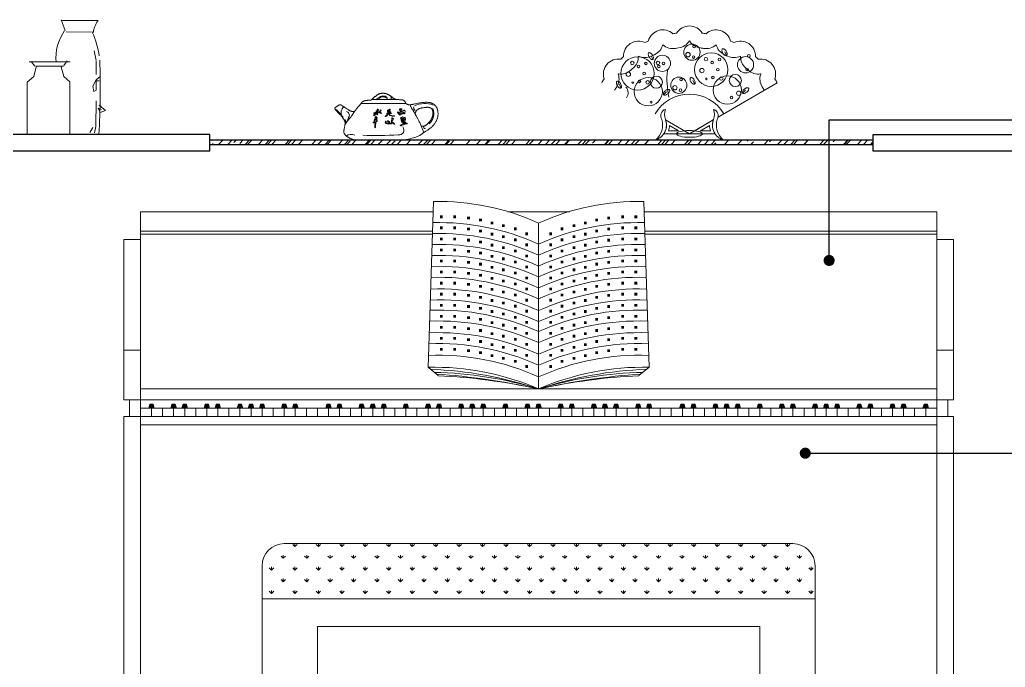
# Model space of a CAD drawing. Header units: millimetres. Extents: x 71641 to 191108, y -23091 to 29972.
# Drawn here: x 156857 to 158639, y -14565 to -13393 of the extents above; entities that cross this region are included whole.
import ezdxf

# ---------------------------------------------------------------- set-up
doc = ezdxf.new("R2010")
doc.units = ezdxf.units.MM
doc.layers.add('8', color=8, linetype='Continuous', lineweight=0)
doc.styles.add('30', font='SimSun.ttf', dxfattribs={"height": 75})
doc.dimstyles.new('30', dxfattribs={"dimscale": 0, "dimtxt": 90, "dimasz": 20, "dimexe": 20, "dimexo": 20, "dimgap": 10, "dimtad": 1, "dimdec": 0, "dimzin": 0, "dimdsep": 46, "dimtxsty": '30', "dimblk": 'ARCHTICK', "dimcen": 20, "dimdle": 10, "dimclrd": 8, "dimclre": 8, "dimclrt": 2, "dimadec": 0, "dimazin": 0, "dimtfac": 1, "dimtdec": 0, "dimtmove": 2, "dimatfit": 3, "dimldrblk": 'DOT', "dimfxl": 0, "dimtolj": 2, "dimtzin": 0, "dimlwd": -1, "dimarcsym": 0})

# ---------------------------------------------------------------- blocks, each defined once
blk = doc.blocks.new('_ARCHTICK')
at = {"color": 0, "linetype": 'ByBlock', "const_width": 0.15}
blk.add_lwpolyline([(-0.5, -0.5), (0.5, 0.5)], dxfattribs=at)
blk = doc.blocks.new('DOT')
at = {"color": 0, "linetype": 'ByBlock'}
blk.add_line((-0.5, 0), (-1, 0), dxfattribs=at)
at = {"color": 0, "linetype": 'ByBlock', "const_width": 0.5}
blk.add_lwpolyline([(-0.25, 0, 1), (0.25, 0, 1)], format="xyb", close=True, dxfattribs=at)
blk = doc.blocks.new('A$C67225041')
at = {"layer": '8'}
for points in [[(55, 695), (53, 702), (47, 702), (45, 695)], [(95, 695), (93, 702), (87, 702), (85, 695)], [(115, 695), (113, 702), (107, 702), (105, 695)], [(155, 695), (153, 702), (147, 702), (145, 695)], [(175, 695), (173, 702), (167, 702), (165, 695)], [(215, 695), (213, 702), (207, 702), (205, 695)], [(235, 695), (233, 702), (227, 702), (225, 695)], [(255, 695), (253, 702), (247, 702), (245, 695)], [(295, 695), (293, 702), (287, 702), (285, 695)], [(315, 695), (313, 702), (307, 702), (305, 695)], [(375, 695), (373, 702), (367, 702), (365, 695)], [(395, 695), (393, 702), (387, 702), (385, 695)], [(435, 695), (433, 702), (427, 702), (425, 695)], [(455, 695), (453, 702), (447, 702), (445, 695)], [(475, 695), (473, 702), (467, 702), (465, 695)], [(515, 695), (513, 702), (507, 702), (505, 695)], [(555, 695), (553, 702), (547, 702), (545, 695)], [(575, 695), (573, 702), (567, 702), (565, 695)], [(615, 695), (613, 702), (607, 702), (605, 695)], [(635, 695), (633, 702), (627, 702), (625, 695)], [(655, 695), (653, 702), (647, 702), (645, 695)], [(695, 695), (693, 702), (687, 702), (685, 695)], [(735, 695), (733, 702), (727, 702), (725, 695)], [(755, 695), (753, 702), (747, 702), (745, 695)], [(795, 695), (793, 702), (787, 702), (785, 695)], [(815, 695), (813, 702), (807, 702), (805, 695)], [(855, 695), (853, 702), (847, 702), (845, 695)], [(875, 695), (873, 702), (867, 702), (865, 695)], [(895, 695), (893, 702), (887, 702), (885, 695)], [(935, 695), (933, 702), (927, 702), (925, 695)], [(955, 695), (953, 702), (947, 702), (945, 695)], [(1015, 695), (1013, 702), (1007, 702), (1005, 695)], [(1035, 695), (1033, 702), (1027, 702), (1025, 695)], [(1075, 695), (1073, 702), (1067, 702), (1065, 695)], [(1095, 695), (1093, 702), (1087, 702), (1085, 695)], [(1115, 695), (1113, 702), (1107, 702), (1105, 695)], [(1155, 695), (1153, 702), (1147, 702), (1145, 695)], [(1195, 695), (1193, 702), (1187, 702), (1185, 695)], [(1215, 695), (1213, 702), (1207, 702), (1205, 695)], [(1255, 695), (1253, 702), (1247, 702), (1245, 695)], [(1275, 695), (1273, 702), (1267, 702), (1265, 695)], [(1295, 695), (1293, 702), (1287, 702), (1285, 695)], [(1335, 695), (1333, 702), (1327, 702), (1325, 695)], [(1355, 695), (1353, 702), (1347, 702), (1345, 695)], [(1395, 695), (1393, 702), (1387, 702), (1385, 695)], [(1415, 695), (1413, 702), (1407, 702), (1405, 695)], [(1455, 695), (1453, 702), (1447, 702), (1445, 695)]]:
    blk.add_hatch(color=256, dxfattribs=at).paths.add_polyline_path(points)
h = blk.add_hatch(dxfattribs=at)
h.set_pattern_fill('GRASS', color=256, scale=30, style=0)
h.set_pattern_definition([(90, (-40543.721, 20336.99), (-21.213203, 21.213203), [5.625, -36.801407]), (45, (-40543.72, 20336.99), (-21.213203, 21.213203), [5.625, -24.375]), (135, (-40543.72, 20336.99), (-21.213203, -21.213203), [5.625, -24.375])])
h.paths.add_polyline_path([(1250, 350), (1250, 410, 0.414214), (1210, 450), (290, 450, 0.414214), (250, 410), (250, 350)])
for p, q in [((550, 769), (560, 1069)), ((950, 769), (940, 1069)), ((30, 1050), (30, 700)), ((559.4, 1050), (30, 1050)), ((805.8, 1050), (694.2, 1050)), ((1470, 1050), (940.6, 1050)), ((1470, 700), (1470, 1050)), ((750, 730), (750, 1030)), ((0, 1000), (0, 710)), ((30, 1000), (0, 1000)), ((558.2, 1015), (30, 1015)), ((558, 1010), (30, 1010)), ((1470, 1015), (941.8, 1015)), ((1470, 1010), (942, 1010)), ((1500, 1000), (1470, 1000)), ((1500, 710), (1500, 1000)), ((0, 800), (30, 800)), ((1470, 800), (1500, 800)), ((550, 769), (568.6, 753.9)), ((950, 769), (931.4, 753.9)), ((30, 730), (1470, 730)), ((0, 710), (1500, 710)), ((10, 710.4), (10, 680.4)), ((30, 700), (30, 50)), ((45, 695), (47, 702)), ((47, 702), (53, 702)), ((55, 695), (53, 702)), ((85, 695), (87, 702)), ((87, 702), (93, 702)), ((95, 695), (93, 702)), ((105, 695), (107, 702)), ((107, 702), (113, 702)), ((115, 695), (113, 702)), ((145, 695), (147, 702)), ((147, 702), (153, 702)), ((155, 695), (153, 702)), ((165, 695), (167, 702)), ((167, 702), (173, 702)), ((175, 695), (173, 702)), ((205, 695), (207, 702)), ((207, 702), (213, 702)), ((215, 695), (213, 702)), ((225, 695), (227, 702)), ((227, 702), (233, 702)), ((235, 695), (233, 702)), ((245, 695), (247, 702)), ((247, 702), (253, 702)), ((255, 695), (253, 702)), ((285, 695), (287, 702)), ((287, 702), (293, 702)), ((295, 695), (293, 702)), ((305, 695), (307, 702)), ((307, 702), (313, 702)), ((315, 695), (313, 702)), ((365, 695), (367, 702)), ((367, 702), (373, 702)), ((375, 695), (373, 702)), ((385, 695), (387, 702)), ((387, 702), (393, 702)), ((395, 695), (393, 702)), ((425, 695), (427, 702)), ((427, 702), (433, 702)), ((435, 695), (433, 702)), ((445, 695), (447, 702)), ((447, 702), (453, 702)), ((455, 695), (453, 702)), ((465, 695), (467, 702)), ((467, 702), (473, 702)), ((475, 695), (473, 702)), ((505, 695), (507, 702)), ((507, 702), (513, 702)), ((515, 695), (513, 702)), ((545, 695), (547, 702)), ((547, 702), (553, 702)), ((555, 695), (553, 702)), ((565, 695), (567, 702)), ((567, 702), (573, 702)), ((575, 695), (573, 702)), ((605, 695), (607, 702)), ((607, 702), (613, 702)), ((615, 695), (613, 702)), ((625, 695), (627, 702)), ((627, 702), (633, 702)), ((635, 695), (633, 702)), ((645, 695), (647, 702)), ((647, 702), (653, 702)), ((655, 695), (653, 702)), ((685, 695), (687, 702)), ((687, 702), (693, 702)), ((695, 695), (693, 702)), ((725, 695), (727, 702)), ((727, 702), (733, 702)), ((735, 695), (733, 702)), ((745, 695), (747, 702)), ((747, 702), (753, 702)), ((755, 695), (753, 702)), ((785, 695), (787, 702)), ((787, 702), (793, 702)), ((795, 695), (793, 702)), ((805, 695), (807, 702)), ((807, 702), (813, 702)), ((815, 695), (813, 702)), ((845, 695), (847, 702)), ((847, 702), (853, 702)), ((855, 695), (853, 702)), ((865, 695), (867, 702)), ((867, 702), (873, 702)), ((875, 695), (873, 702)), ((885, 695), (887, 702)), ((887, 702), (893, 702)), ((895, 695), (893, 702)), ((925, 695), (927, 702)), ((927, 702), (933, 702)), ((935, 695), (933, 702)), ((945, 695), (947, 702)), ((947, 702), (953, 702)), ((955, 695), (953, 702)), ((1005, 695), (1007, 702)), ((1007, 702), (1013, 702)), ((1015, 695), (1013, 702)), ((1025, 695), (1027, 702)), ((1027, 702), (1033, 702)), ((1035, 695), (1033, 702)), ((1065, 695), (1067, 702)), ((1067, 702), (1073, 702)), ((1075, 695), (1073, 702)), ((1085, 695), (1087, 702)), ((1087, 702), (1093, 702)), ((1095, 695), (1093, 702)), ((1105, 695), (1107, 702)), ((1107, 702), (1113, 702)), ((1115, 695), (1113, 702)), ((1145, 695), (1147, 702)), ((1147, 702), (1153, 702)), ((1155, 695), (1153, 702)), ((1185, 695), (1187, 702)), ((1187, 702), (1193, 702)), ((1195, 695), (1193, 702)), ((1205, 695), (1207, 702)), ((1207, 702), (1213, 702)), ((1215, 695), (1213, 702)), ((1245, 695), (1247, 702)), ((1247, 702), (1253, 702)), ((1255, 695), (1253, 702)), ((1265, 695), (1267, 702)), ((1267, 702), (1273, 702)), ((1275, 695), (1273, 702)), ((1285, 695), (1287, 702)), ((1287, 702), (1293, 702)), ((1295, 695), (1293, 702)), ((1325, 695), (1327, 702)), ((1327, 702), (1333, 702)), ((1335, 695), (1333, 702)), ((1345, 695), (1347, 702)), ((1347, 702), (1353, 702)), ((1355, 695), (1353, 702)), ((1385, 695), (1387, 702)), ((1387, 702), (1393, 702)), ((1395, 695), (1393, 702)), ((1405, 695), (1407, 702)), ((1407, 702), (1413, 702)), ((1415, 695), (1413, 702)), ((1445, 695), (1447, 702)), ((1447, 702), (1453, 702)), ((1455, 695), (1453, 702)), ((1470, 50), (1470, 700)), ((1490, 710), (1490, 680)), ((0, 680), (0, 50)), ((0, 680), (1500, 680)), ((30, 695), (1470, 695)), ((50, 695), (50, 680)), ((70, 695), (70, 680)), ((90, 695), (90, 680)), ((110, 695), (110, 680)), ((130, 695), (130, 680)), ((150, 695), (150, 680)), ((170, 695), (170, 680)), ((190, 695), (190, 680)), ((210, 695), (210, 680)), ((230, 695), (230, 680)), ((250, 695), (250, 680)), ((270, 695), (270, 680)), ((290, 695), (290, 680)), ((310, 695), (310, 680)), ((330, 695), (330, 680)), ((350, 695), (350, 680)), ((370, 695), (370, 680)), ((390, 695), (390, 680)), ((410, 695), (410, 680)), ((430, 695), (430, 680)), ((450, 695), (450, 680)), ((470, 695), (470, 680)), ((490, 695), (490, 680)), ((510, 695), (510, 680)), ((530, 695), (530, 680)), ((550, 695), (550, 680)), ((570, 695), (570, 680)), ((590, 695), (590, 680)), ((610, 695), (610, 680)), ((630, 695), (630, 680)), ((650, 695), (650, 680)), ((670, 695), (670, 680)), ((690, 695), (690, 680)), ((710, 695), (710, 680)), ((730, 695), (730, 680)), ((750, 695), (750, 680)), ((770, 695), (770, 680)), ((790, 695), (790, 680)), ((810, 695), (810, 680)), ((830, 695), (830, 680)), ((850, 695), (850, 680)), ((870, 695), (870, 680)), ((890, 695), (890, 680)), ((910, 695), (910, 680)), ((930, 695), (930, 680)), ((950, 695), (950, 680)), ((970, 695), (970, 680)), ((990, 695), (990, 680)), ((1010, 695), (1010, 680)), ((1030, 695), (1030, 680)), ((1050, 695), (1050, 680)), ((1070, 695), (1070, 680)), ((1090, 695), (1090, 680)), ((1110, 695), (1110, 680)), ((1130, 695), (1130, 680)), ((1150, 695), (1150, 680)), ((1170, 695), (1170, 680)), ((1190, 695), (1190, 680)), ((1210, 695), (1210, 680)), ((1230, 695), (1230, 680)), ((1250, 695), (1250, 680)), ((1270, 695), (1270, 680)), ((1290, 695), (1290, 680)), ((1310, 695), (1310, 680)), ((1330, 695), (1330, 680)), ((1350, 695), (1350, 680)), ((1370, 695), (1370, 680)), ((1390, 695), (1390, 680)), ((1410, 695), (1410, 680)), ((1430, 695), (1430, 680)), ((1450, 695), (1450, 680)), ((1500, 50), (1500, 680)), ((30, 665), (1470, 665)), ((290, 450), (1210, 450)), ((250, 410), (250, 0)), ((1250, 410), (1250, 0)), ((250, 350), (1250, 350)), ((350, 0), (350, 300)), ((350, 300), (1150, 300)), ((1150, 0), (1150, 300)), ((600, 0), (600, 80)), ((600, 80), (700, 80)), ((700, 80), (700, 0)), ((900, 80), (800, 80)), ((800, 80), (800, 0)), ((900, 0), (900, 80)), ((700, 70), (600, 70)), ((700, 60), (600, 60)), ((800, 70), (900, 70)), ((800, 60), (900, 60)), ((0, 50), (250, 50)), ((150, 0), (150, 50)), ((180, 0), (180, 50)), ((600, 50), (350, 50)), ((700, 50), (600, 50)), ((700, 40), (600, 40)), ((800, 50), (700, 50)), ((800, 50), (900, 50)), ((800, 40), (900, 40)), ((1150, 50), (900, 50)), ((1250, 50), (1500, 50)), ((1320, 0), (1320, 50)), ((1350, 0), (1350, 50)), ((700, 30), (600, 30)), ((700, 20), (600, 20)), ((800, 30), (900, 30)), ((800, 20), (900, 20)), ((700, 10), (600, 10)), ((800, 10), (900, 10)), ((180, 0), (150, 0)), ((350, 0), (250, 0)), ((700, 0), (600, 0)), ((800, 0), (900, 0)), ((1250, 0), (1150, 0)), ((1350, 0), (1320, 0))]:
    blk.add_line(p, q, dxfattribs=at)
at = {"layer": '8', "const_width": 5}
for points in [[(574.2, 1038.8), (574.2, 1043.8)], [(598.1, 1038.8), (598.1, 1043.8)], [(623.3, 1036.5), (623.3, 1041.5)], [(645, 1033.1), (645, 1038.1)], [(665.6, 1027.4), (665.6, 1032.4)], [(834.4, 1027.4), (834.4, 1032.4)], [(855, 1033.1), (855, 1038.1)], [(876.7, 1036.5), (876.7, 1041.5)], [(901.9, 1038.8), (901.9, 1043.8)], [(925.8, 1038.8), (925.8, 1043.8)], [(574.2, 1018.8), (574.2, 1023.8)], [(598.1, 1018.8), (598.1, 1023.8)], [(623.3, 1016.5), (623.3, 1021.5)], [(645, 1013.1), (645, 1018.1)], [(686.1, 1022.8), (686.1, 1027.8)], [(707.8, 1017.1), (707.8, 1022.1)], [(792.2, 1017.1), (792.2, 1022.1)], [(813.9, 1022.8), (813.9, 1027.8)], [(855, 1013.1), (855, 1018.1)], [(876.7, 1016.5), (876.7, 1021.5)], [(901.9, 1018.8), (901.9, 1023.8)], [(925.8, 1018.8), (925.8, 1023.8)], [(574.2, 998.8), (574.2, 1003.8)], [(598.1, 998.8), (598.1, 1003.8)], [(623.3, 996.5), (623.3, 1001.5)], [(645, 993.1), (645, 998.1)], [(665.6, 1007.4), (665.6, 1012.4)], [(686.1, 1002.8), (686.1, 1007.8)], [(707.8, 997.1), (707.8, 1002.1)], [(728.3, 1008), (728.3, 1013)], [(771.7, 1008), (771.7, 1013)], [(792.2, 997.1), (792.2, 1002.1)], [(813.9, 1002.8), (813.9, 1007.8)], [(834.4, 1007.4), (834.4, 1012.4)], [(855, 993.1), (855, 998.1)], [(876.7, 996.5), (876.7, 1001.5)], [(901.9, 998.8), (901.9, 1003.8)], [(925.8, 998.8), (925.8, 1003.8)], [(574.2, 978.8), (574.2, 983.8)], [(598.1, 978.8), (598.1, 983.8)], [(623.3, 976.5), (623.3, 981.5)], [(645, 973.1), (645, 978.1)], [(665.6, 987.4), (665.6, 992.4)], [(686.1, 982.8), (686.1, 987.8)], [(707.8, 977.1), (707.8, 982.1)], [(728.3, 988), (728.3, 993)], [(771.7, 988), (771.7, 993)], [(792.2, 977.1), (792.2, 982.1)], [(813.9, 982.8), (813.9, 987.8)], [(834.4, 987.4), (834.4, 992.4)], [(855, 973.1), (855, 978.1)], [(876.7, 976.5), (876.7, 981.5)], [(901.9, 978.8), (901.9, 983.8)], [(925.8, 978.8), (925.8, 983.8)], [(574.2, 958.8), (574.2, 963.8)], [(598.1, 958.8), (598.1, 963.8)], [(623.3, 956.5), (623.3, 961.5)], [(665.6, 967.4), (665.6, 972.4)], [(686.1, 962.8), (686.1, 967.8)], [(707.8, 957.1), (707.8, 962.1)], [(728.3, 968), (728.3, 973)], [(771.7, 968), (771.7, 973)], [(792.2, 957.1), (792.2, 962.1)], [(813.9, 962.8), (813.9, 967.8)], [(834.4, 967.4), (834.4, 972.4)], [(876.7, 956.5), (876.7, 961.5)], [(901.9, 958.8), (901.9, 963.8)], [(925.8, 958.8), (925.8, 963.8)], [(574.2, 938.8), (574.2, 943.8)], [(598.1, 938.8), (598.1, 943.8)], [(645, 953.1), (645, 958.1)], [(665.6, 947.4), (665.6, 952.4)], [(686.1, 942.8), (686.1, 947.8)], [(707.8, 937.1), (707.8, 942.1)], [(728.3, 948), (728.3, 953)], [(771.7, 948), (771.7, 953)], [(792.2, 937.1), (792.2, 942.1)], [(813.9, 942.8), (813.9, 947.8)], [(834.4, 947.4), (834.4, 952.4)], [(855, 953.1), (855, 958.1)], [(901.9, 938.8), (901.9, 943.8)], [(925.8, 938.8), (925.8, 943.8)], [(623.3, 936.5), (623.3, 941.5)], [(645, 933.1), (645, 938.1)], [(665.6, 927.4), (665.6, 932.4)], [(686.1, 922.8), (686.1, 927.8)], [(728.3, 928), (728.3, 933)], [(771.7, 928), (771.7, 933)], [(813.9, 922.8), (813.9, 927.8)], [(834.4, 927.4), (834.4, 932.4)], [(855, 933.1), (855, 938.1)], [(876.7, 936.5), (876.7, 941.5)], [(574.2, 918.8), (574.2, 923.8)], [(598.1, 918.8), (598.1, 923.8)], [(623.3, 916.5), (623.3, 921.5)], [(645, 913.1), (645, 918.1)], [(665.6, 907.4), (665.6, 912.4)], [(686.1, 902.8), (686.1, 907.8)], [(707.8, 917.1), (707.8, 922.1)], [(728.3, 908), (728.3, 913)], [(771.7, 908), (771.7, 913)], [(792.2, 917.1), (792.2, 922.1)], [(813.9, 902.8), (813.9, 907.8)], [(834.4, 907.4), (834.4, 912.4)], [(855, 913.1), (855, 918.1)], [(876.7, 916.5), (876.7, 921.5)], [(901.9, 918.8), (901.9, 923.8)], [(925.8, 918.8), (925.8, 923.8)], [(574.2, 898.8), (574.2, 903.8)], [(598.1, 898.8), (598.1, 903.8)], [(623.3, 896.5), (623.3, 901.5)], [(645, 893.1), (645, 898.1)], [(665.6, 887.4), (665.6, 892.4)], [(707.8, 897.1), (707.8, 902.1)], [(728.3, 888), (728.3, 893)], [(771.7, 888), (771.7, 893)], [(792.2, 897.1), (792.2, 902.1)], [(834.4, 887.4), (834.4, 892.4)], [(855, 893.1), (855, 898.1)], [(876.7, 896.5), (876.7, 901.5)], [(901.9, 898.8), (901.9, 903.8)], [(925.8, 898.8), (925.8, 903.8)], [(574.2, 878.8), (574.2, 883.8)], [(598.1, 878.8), (598.1, 883.8)], [(623.3, 876.5), (623.3, 881.5)], [(645, 873.1), (645, 878.1)], [(665.6, 867.4), (665.6, 872.4)], [(686.1, 882.8), (686.1, 887.8)], [(707.8, 877.1), (707.8, 882.1)], [(728.3, 868), (728.3, 873)], [(771.7, 868), (771.7, 873)], [(792.2, 877.1), (792.2, 882.1)], [(813.9, 882.8), (813.9, 887.8)], [(834.4, 867.4), (834.4, 872.4)], [(855, 873.1), (855, 878.1)], [(876.7, 876.5), (876.7, 881.5)], [(901.9, 878.8), (901.9, 883.8)], [(925.8, 878.8), (925.8, 883.8)], [(574.2, 858.8), (574.2, 863.8)], [(598.1, 858.8), (598.1, 863.8)], [(623.3, 856.5), (623.3, 861.5)], [(645, 853.1), (645, 858.1)], [(686.1, 862.8), (686.1, 867.8)], [(707.8, 857.1), (707.8, 862.1)], [(728.3, 848), (728.3, 853)], [(771.7, 848), (771.7, 853)], [(792.2, 857.1), (792.2, 862.1)], [(813.9, 862.8), (813.9, 867.8)], [(855, 853.1), (855, 858.1)], [(876.7, 856.5), (876.7, 861.5)], [(901.9, 858.8), (901.9, 863.8)], [(925.8, 858.8), (925.8, 863.8)], [(574.2, 838.8), (574.2, 843.8)], [(598.1, 838.8), (598.1, 843.8)], [(623.3, 836.5), (623.3, 841.5)], [(645, 833.1), (645, 838.1)], [(665.6, 847.4), (665.6, 852.4)], [(686.1, 842.8), (686.1, 847.8)], [(707.8, 837.1), (707.8, 842.1)], [(792.2, 837.1), (792.2, 842.1)], [(813.9, 842.8), (813.9, 847.8)], [(834.4, 847.4), (834.4, 852.4)], [(855, 833.1), (855, 838.1)], [(876.7, 836.5), (876.7, 841.5)], [(901.9, 838.8), (901.9, 843.8)], [(925.8, 838.8), (925.8, 843.8)], [(574.2, 818.8), (574.2, 823.8)], [(598.1, 818.8), (598.1, 823.8)], [(623.3, 816.5), (623.3, 821.5)], [(645, 813.1), (645, 818.1)], [(665.6, 827.4), (665.6, 832.4)], [(686.1, 822.8), (686.1, 827.8)], [(707.8, 817.1), (707.8, 822.1)], [(728.3, 828), (728.3, 833)], [(771.7, 828), (771.7, 833)], [(792.2, 817.1), (792.2, 822.1)], [(813.9, 822.8), (813.9, 827.8)], [(834.4, 827.4), (834.4, 832.4)], [(855, 813.1), (855, 818.1)], [(876.7, 816.5), (876.7, 821.5)], [(901.9, 818.8), (901.9, 823.8)], [(925.8, 818.8), (925.8, 823.8)], [(574.2, 798.8), (574.2, 803.8)], [(598.1, 798.8), (598.1, 803.8)], [(623.3, 796.5), (623.3, 801.5)], [(665.6, 807.4), (665.6, 812.4)], [(686.1, 802.8), (686.1, 807.8)], [(707.8, 797.1), (707.8, 802.1)], [(728.3, 808), (728.3, 813)], [(771.7, 808), (771.7, 813)], [(792.2, 797.1), (792.2, 802.1)], [(813.9, 802.8), (813.9, 807.8)], [(834.4, 807.4), (834.4, 812.4)], [(876.7, 796.5), (876.7, 801.5)], [(901.9, 798.8), (901.9, 803.8)], [(925.8, 798.8), (925.8, 803.8)], [(645, 793.1), (645, 798.1)], [(665.6, 787.4), (665.6, 792.4)], [(686.1, 782.8), (686.1, 787.8)], [(707.8, 777.1), (707.8, 782.1)], [(728.3, 788), (728.3, 793)], [(771.7, 788), (771.7, 793)], [(792.2, 777.1), (792.2, 782.1)], [(813.9, 782.8), (813.9, 787.8)], [(834.4, 787.4), (834.4, 792.4)], [(855, 793.1), (855, 798.1)], [(728.3, 768), (728.3, 773)], [(771.7, 768), (771.7, 773)]]:
    blk.add_lwpolyline(points, dxfattribs=at)
at = {"layer": '8'}
for centre, radius, start, end in [((569.2, 631.9), 437.2, 65.5758, 91.2082), ((930.8, 631.9), 437.2, 88.7918, 114.4242), ((569.2, 593.7), 437.2, 65.5758, 91.3755), ((930.8, 593.7), 437.2, 88.6245, 114.4242), ((569.2, 573.9), 437.2, 65.5758, 91.462), ((930.8, 573.9), 437.2, 88.538, 114.4242), ((569.2, 554.1), 437.2, 65.5758, 91.5486), ((930.8, 554.1), 437.2, 88.4514, 114.4242), ((569.2, 534.3), 437.2, 65.5758, 91.6351), ((930.8, 534.3), 437.2, 88.3649, 114.4242), ((569.2, 514.5), 437.2, 65.5758, 91.7217), ((930.8, 514.5), 437.2, 88.2783, 114.4242), ((569.2, 494.7), 437.2, 65.5758, 91.8083), ((930.8, 494.7), 437.2, 88.1917, 114.4242), ((569.2, 473.6), 437.2, 65.5758, 91.9006), ((930.8, 473.6), 437.2, 88.0994, 114.4242), ((569.2, 453.8), 437.2, 65.5758, 91.9872), ((930.8, 453.8), 437.2, 88.0128, 114.4242), ((569.2, 435.4), 437.2, 65.5758, 92.068), ((930.8, 435.4), 437.2, 87.932, 114.4242), ((569.2, 415.6), 437.2, 65.5758, 92.1546), ((930.8, 415.6), 437.2, 87.8454, 114.4242), ((569.2, 394.5), 437.2, 65.5758, 92.247), ((930.8, 394.5), 437.2, 87.753, 114.4242), ((569.2, 374.7), 437.2, 65.5758, 92.3336), ((930.8, 374.7), 437.2, 87.6664, 114.4242), ((569.2, 353.6), 437.2, 65.5758, 92.426), ((930.8, 353.6), 437.2, 87.574, 114.4242), ((559.8, 287.2), 482, 66.7535, 91.1621), ((940.2, 287.2), 482, 88.8379, 113.2465), ((530.3, 76.4), 689.4, 71.4611, 87.9832), ((547, 62.8), 697.2, 73.1466, 88.8219), ((480.8, -462.2), 1221.9, 77.3488, 86.044), ((522.3, -280.9), 1035.7, 77.4135, 87.4355), ((969.7, 76.4), 689.4, 92.0168, 108.5389), ((953, 62.8), 697.2, 91.1781, 106.8534), ((1019.2, -462.2), 1221.9, 93.956, 102.6512), ((977.7, -280.9), 1035.7, 92.5645, 102.5865), ((290, 410), 40, 90, 180), ((1210, 410), 40, 0, 90)]:
    blk.add_arc(centre, radius, start, end, dxfattribs=at)
blk = doc.blocks.new('钢琴')
at = {"layer": '8'}
blk.add_blockref('A$C67225041', (-250, 0), dxfattribs=at)
blk = doc.blocks.new('hrtwh')
at = {"layer": '8', "linetype": 'ByBlock'}
blk.add_blockref('钢琴', (1035.8, -6244.5), dxfattribs=at)
blk = doc.blocks.new('grg')
at = {"layer": '8'}
for p, q in [((3242.7, 966.2), (3246.1, 959.7)), ((3375.9, 973.1), (3379.3, 966.5)), ((3185, 914.4), (3188.4, 907.9)), ((3318.2, 921.3), (3321.6, 914.7)), ((3363.9, 854.9), (3470.8, 917.3)), ((3270.7, 900.8), (3265.4, 895.6)), ((3413.6, 903.8), (3408.3, 898.6)), ((3321.8, 830.4), (3355.2, 849.9)), ((3321.8, 830.4), (3355.2, 849.9)), ((3335.3, 824.7), (3358.6, 824.7))]:
    blk.add_line(p, q, dxfattribs=at)
for points in [[(3470.8, 917.3, 0.011172), (3466.5, 924.3, 0.562596), (3436.6, 959.8, 0.009273), (3431.5, 964.3, 0.562596), (3392.7, 989.8, 0.009273), (3386.5, 992.7, 0.562596), (3342.1, 1006, 0.009273), (3335.3, 1006.9, 0.562596), (3288.9, 1006.9, 0.009273), (3282.2, 1006, 0.562596), (3237.7, 992.7, 0.009273), (3231.6, 989.8, 0.562596), (3192.8, 964.3, 0.009273), (3187.7, 959.8, 0.562596), (3157.8, 924.3, 0.011172), (3153.5, 917.3)], [(3447.5, 903.7, 0.011172), (3443.8, 909.7, -0.228427), (3440.9, 932.9, 0.562596), (3440.7, 933.1, -0.228427), (3418.3, 940, 0.009273), (3414, 943.8, -0.228427), (3404.5, 965.3, 0.562596), (3404.3, 965.4, -0.228427), (3380.9, 965.5, 0.009273), (3375.6, 968, -0.228427), (3360.4, 985.8, 0.562596), (3360.2, 985.9, -0.228427), (3337.7, 979.3, 0.009273), (3331.9, 980.2, -0.228427), (3312.3, 992.9, 0.562596), (3312, 992.9, -0.228427), (3292.3, 980.2, 0.009273), (3286.6, 979.3, -0.228427), (3264.1, 985.9, 0.562596), (3263.9, 985.8, -0.228427), (3248.7, 968, 0.009273), (3243.4, 965.5, -0.228427), (3219.9, 965.4, 0.562596), (3219.7, 965.3, -0.228427), (3210.3, 943.8, 0.009273), (3206, 940, -0.228427), (3183.5, 933.1, 0.562596), (3183.4, 932.9, -0.228427), (3180.5, 909.7, 0.011172), (3176.8, 903.7, 0.011172)], [(3272.3, 939.5, 0.08496), (3275.1, 891, 8.808284)], [(3197.3, 909.3, -0.35984), (3198.2, 890.1, -3.001417)], [(3251.1, 813.7, 0.290027), (3262.1, 850.9, -0.496355), (3268.6, 869.1, -0.685217)], [(3251.1, 813.7, 0.42835), (3268.6, 850.9, -0.186791), (3268.6, 869.1, -0.685217)], [(3373.1, 813.7, -0.42835), (3355.6, 850.9, 0.186791), (3355.6, 869.1, 0.685217)], [(3373.1, 813.7, -0.290027), (3362.2, 850.9, 0.496355), (3355.6, 869.1, 0.685217)]]:
    blk.add_lwpolyline(points, format="xyb", dxfattribs=at)
for points in [[(3238.7, 971.5, -0.174705), (3239.9, 971.8, -0.104203), (3241.9, 971, -0.064948), (3243.6, 969.6, -0.051099), (3245.3, 967.3, -0.051099), (3246.5, 964.8, -0.064948), (3247, 962.6, -0.104203), (3246.7, 960.5, -0.174705), (3245.9, 959.5, -0.174705), (3244.7, 959.3, -0.104203), (3242.8, 960, -0.064948), (3241, 961.4, -0.051099), (3239.3, 963.7, -0.051099), (3238.1, 966.3, -0.064948), (3237.6, 968.5, -0.104203), (3237.9, 970.5, -0.174705)], [(3371.9, 978.4, -0.174705), (3373.1, 978.6, -0.104203), (3375, 977.9, -0.064948), (3376.8, 976.5, -0.051099), (3378.5, 974.2, -0.051099), (3379.7, 971.6, -0.064948), (3380.2, 969.4, -0.104203), (3379.9, 967.4, -0.174705), (3379.1, 966.4, -0.174705), (3377.9, 966.2, -0.104203), (3375.9, 966.9, -0.064948), (3374.2, 968.3, -0.051099), (3372.5, 970.6, -0.051099), (3371.3, 973.2, -0.064948), (3370.8, 975.3, -0.104203), (3371.1, 977.4, -0.174705)], [(3314.2, 926.6, -0.174705), (3315.4, 926.8, -0.104203), (3317.4, 926.1, -0.064948), (3319.1, 924.7, -0.051099), (3320.8, 922.4, -0.051099), (3322, 919.9, -0.064948), (3322.5, 917.7, -0.104203), (3322.2, 915.6, -0.174705), (3321.4, 914.6, -0.174705), (3320.2, 914.4, -0.104203), (3318.2, 915.1, -0.064948), (3316.5, 916.5, -0.051099), (3314.8, 918.8, -0.051099), (3313.6, 921.4, -0.064948), (3313.1, 923.6, -0.104203), (3313.4, 925.6, -0.174705)], [(3181, 919.7, -0.174705), (3182.2, 920, -0.104203), (3184.2, 919.3, -0.064948), (3185.9, 917.8, -0.051099), (3187.6, 915.6, -0.051099), (3188.8, 913, -0.064948), (3189.3, 910.8, -0.104203), (3189, 908.7, -0.174705), (3188.3, 907.8, -0.174705), (3187, 907.5, -0.104203), (3185.1, 908.2, -0.064948), (3183.4, 909.7, -0.051099), (3181.6, 911.9, -0.051099), (3180.4, 914.5, -0.064948), (3179.9, 916.7, -0.104203), (3180.2, 918.7, -0.174705)], [(3276.1, 904.6, 0.174705), (3275, 905.2, 0.104203), (3273, 905.1, 0.064948), (3270.9, 904.3, 0.051099), (3268.5, 902.7, 0.051099), (3266.6, 900.6, 0.064948), (3265.4, 898.7, 0.104203), (3265.1, 896.6, 0.174705), (3265.5, 895.4, 0.174705), (3266.6, 894.8, 0.104203), (3268.7, 894.9, 0.064948), (3270.8, 895.7, 0.051099), (3273.1, 897.4, 0.051099), (3275, 899.4, 0.064948), (3276.2, 901.4, 0.104203), (3276.6, 903.4, 0.174705)], [(3419.1, 907.6, 0.174705), (3418, 908.2, 0.104203), (3415.9, 908.1, 0.064948), (3413.8, 907.3, 0.051099), (3411.5, 905.7, 0.051099), (3409.5, 903.6, 0.064948), (3408.4, 901.7, 0.104203), (3408, 899.6, 0.174705), (3408.4, 898.5, 0.174705), (3409.5, 897.8, 0.104203), (3411.6, 897.9, 0.064948), (3413.7, 898.7, 0.051099), (3416, 900.4, 0.051099), (3418, 902.4, 0.064948), (3419.1, 904.4, 0.104203), (3419.5, 906.4, 0.174705)], [(3269, 849.9, -0.236126), (3265.7, 824.7), (3312.1, 824.7)], [(3275.9, 839.6, -0.071514), (3274.3, 830.1), (3292.2, 830.1)], [(3355.2, 849.9), (3312.1, 824.7), (3358.6, 824.7, -0.236126)], [(3348.3, 839.6), (3332.1, 830.1), (3350, 830.1, -0.071514)]]:
    blk.add_lwpolyline(points, format="xyb", close=True, dxfattribs=at)
for centre, radius in [((3316.6, 972.5), 14.7), ((3320.6, 982.8), 2.38), ((3218.3, 934), 30.2), ((3263.2, 952.3), 14.7), ((3309.5, 968), 3.98), ((3319.7, 963.7), 2.39), ((3351.5, 940.9), 30.2), ((3341.9, 960), 3.18), ((3413.5, 949.7), 14.7), ((3419.5, 966), 2.38), ((3208.7, 953.1), 3.18), ((3219.9, 946.8), 2.39), ((3233.4, 952.3), 2.38), ((3255.2, 953.1), 3.18), ((3256.9, 946.8), 2.39), ((3265.2, 952.3), 2.38), ((3353, 953.6), 2.39), ((3366.6, 959.2), 2.38), ((3201.6, 932.5), 3.98), ((3230.2, 934), 2.39), ((3252.2, 918.4), 11), ((3292.9, 912.7), 14.7), ((3334.7, 939.3), 3.98), ((3354.6, 926.6), 2.39), ((3380.5, 904), 25.6), ((3363.4, 940.9), 2.39), ((3369.7, 925), 3.18), ((3395.1, 921.4), 11), ((3416.6, 940.9), 2.39), ((3209.5, 917.4), 1.59), ((3237.5, 901), 25.6), ((3221.5, 919.7), 2.39), ((3236.6, 918.1), 3.18), ((3285.9, 908.2), 3.98), ((3296.9, 923.1), 2.38), ((3342.7, 924.2), 1.59), ((3296, 903.9), 2.39), ((3388, 890.3), 2.39), ((3401.2, 898.3), 3.98), ((3242.7, 882.1), 1.59)]:
    blk.add_circle(centre, radius, dxfattribs=at)
blk.add_arc((3312.1, 824.7), 72, 30.2765, 149.7235, dxfattribs=at)
blk.add_ellipse((3312.1, 824.7), major_axis=(23.2, 0), ratio=0.267456, dxfattribs=at)
blk = doc.blocks.new('S--25')
at = {"layer": '8'}
for p, q in [((139.7, -13.1), (89.2, -13.1)), ((67.7, -21.3), (158.2, -21.3)), ((57.5, -94.5), (149.6, -94.5))]:
    blk.add_line(p, q, dxfattribs=at)
for points in [[(157, -19.4), (156.7, -18.8), (156.5, -18.5), (156.4, -18.2), (156.2, -17.8), (156, -17.5), (155.7, -17.2), (155.4, -16.8), (155.1, -16.5), (154.8, -16.1), (154.5, -15.8), (154.1, -15.5), (153.7, -15.2), (153.3, -14.9), (153, -14.7), (152.6, -14.5), (152.2, -14.3), (151.8, -14.1), (151.4, -13.9), (150.8, -13.8), (150.2, -13.7), (149.5, -13.6), (148.6, -13.6), (147.6, -13.5), (146.5, -13.5), (145.3, -13.5), (144, -13.4), (142.8, -13.4), (141.5, -13.3), (140.3, -13.2), (139.1, -13), (138, -12.8), (137.1, -12.6), (136.2, -12.3), (135.4, -12), (134.6, -11.6), (133.9, -11.2), (133.2, -10.8), (132.6, -10.3), (131.9, -9.9), (131.3, -9.4), (130.7, -8.9), (130, -8.5), (129.4, -8), (128.8, -7.5), (128.2, -7), (127.6, -6.6), (126.9, -6.1), (126.3, -5.6), (125.7, -5.2), (125.1, -4.8), (124.5, -4.4), (123.9, -4), (123.3, -3.7), (122.7, -3.3), (122.2, -3), (121.6, -2.8), (121.1, -2.5), (120.6, -2.3), (120, -2.1), (119.5, -1.9), (119, -1.7), (118.4, -1.5), (117.8, -1.4), (117.3, -1.2), (116.7, -1.1), (116.1, -1), (115.4, -0.9), (114.8, -0.8), (114.1, -0.7), (113.5, -0.7), (112.8, -0.6), (112, -0.6), (111.3, -0.6), (110.6, -0.6), (109.9, -0.6), (109.1, -0.7), (108.4, -0.8), (107.7, -0.9), (107.1, -1), (106.4, -1.1), (105.8, -1.3), (105.1, -1.6), (104.5, -1.8), (103.8, -2.1), (103.2, -2.4), (102.5, -2.8), (101.8, -3.2), (101.1, -3.7), (100.3, -4.1), (99.6, -4.6), (98.8, -5.2), (98.1, -5.7), (97.3, -6.3), (96.6, -6.8), (95.8, -7.4), (95.1, -8), (94.4, -8.6), (93.7, -9.1), (93.1, -9.7), (92.5, -10.2), (91.9, -10.7), (91.3, -11.2), (90.8, -11.7), (90.4, -12.1), (89.9, -12.4), (89.6, -12.8), (89.2, -13.1), (88.9, -13.3), (88.6, -13.6), (88.4, -13.8), (88.2, -14), (88, -14.1), (87.9, -14.2), (87.7, -14.3), (87.4, -14.4), (87.1, -14.5), (86.7, -14.5), (86.2, -14.6), (85.6, -14.6), (84.9, -14.6), (84.1, -14.7), (83.2, -14.7), (82.3, -14.8), (81.4, -14.8), (80.5, -14.9), (79.6, -15), (78.7, -15.1), (77.8, -15.2), (77, -15.3), (76.3, -15.5), (75.5, -15.7), (74.8, -15.9), (74.1, -16.1), (73.5, -16.3), (72.9, -16.6), (72.3, -16.9), (71.7, -17.2), (71.2, -17.5), (70.7, -17.7), (70.3, -18), (69.9, -18.3), (69.6, -18.5), (69.3, -18.8), (69.1, -19), (68.9, -19.2), (68.8, -19.3), (68.7, -19.5), (68.6, -19.6), (68.6, -19.8), (68.5, -19.9), (68.4, -20), (68.3, -20.1), (68.2, -20.2), (68.2, -20.3), (68.1, -20.4), (68, -20.5), (68, -20.6), (67.9, -20.7), (67.9, -20.9), (67.7, -21.3), (67.2, -22), (66.2, -23.2), (64.6, -25.2), (62.2, -28), (58.9, -32), (54.5, -37.2)], [(103.4, -13.1), (103.4, -12.7), (103.5, -12.3), (103.6, -11.9), (103.8, -11.5), (104, -11.2), (104.2, -10.9), (104.5, -10.6), (104.7, -10.3), (105, -10), (105.3, -9.8), (105.6, -9.5), (105.9, -9.3), (106.2, -9.1), (106.5, -8.9), (106.7, -8.8), (107, -8.6), (107.3, -8.5), (107.6, -8.4), (107.9, -8.2), (108.1, -8.1), (108.4, -8), (108.7, -8), (109, -7.9), (109.3, -7.8), (109.6, -7.7), (110, -7.7), (110.3, -7.6), (110.6, -7.6), (111, -7.6), (111.4, -7.6), (111.8, -7.6), (112.2, -7.6), (112.6, -7.6), (113, -7.6), (113.4, -7.7), (113.8, -7.7), (114.3, -7.8), (114.7, -7.9), (115.2, -8), (115.6, -8.2), (116, -8.3), (116.4, -8.5), (116.9, -8.6), (117.2, -8.8), (117.6, -9), (117.9, -9.1), (118.3, -9.3), (118.5, -9.5), (118.8, -9.6), (119, -9.8), (119.3, -10), (119.4, -10.1), (119.6, -10.3), (119.8, -10.5), (119.9, -10.6), (120.1, -10.8), (120.2, -11), (120.3, -11.2), (120.3, -11.4), (120.4, -11.6), (120.4, -11.8), (120.4, -12.1), (120.4, -12.3), (120.4, -12.5), (120.3, -12.8), (120.2, -13), (120.2, -13.1)], [(149.6, -94.5), (149.6, -94.5), (154.2, -94), (158.5, -93.4), (162.6, -92.7), (166.4, -92), (169.9, -91.2), (173, -90.4), (175.8, -89.5), (178.2, -88.6), (180.4, -87.8), (182.4, -86.9), (184.2, -86), (185.7, -85.2), (187.1, -84.4), (188.3, -83.7), (189.4, -82.9), (190.4, -82.3), (191.3, -81.6), (192.2, -80.9), (193.1, -80.3), (194.1, -79.7), (195, -79), (196.1, -78.4), (197.2, -77.7), (198.3, -77), (199.4, -76.3), (200.6, -75.6), (201.8, -74.8), (203, -73.9), (204.3, -73), (205.5, -72.1), (206.8, -71.1), (208, -70), (209.3, -68.9), (210.5, -67.8), (211.6, -66.6), (212.8, -65.3), (213.9, -64), (214.9, -62.7), (215.9, -61.4), (216.8, -60), (217.6, -58.7), (218.4, -57.4), (219.1, -56), (219.7, -54.8), (220.3, -53.5), (220.8, -52.3), (221.2, -51.1), (221.5, -49.9), (221.8, -48.8), (222, -47.7), (222.2, -46.6), (222.3, -45.5), (222.4, -44.4), (222.5, -43.4), (222.5, -42.4), (222.5, -41.3), (222.5, -40.3), (222.4, -39.3), (222.3, -38.3), (222.2, -37.4), (222, -36.4), (221.9, -35.4), (221.7, -34.5), (221.4, -33.6), (221.2, -32.7), (220.8, -31.8), (220.5, -30.9), (220, -30), (219.6, -29.2), (219.1, -28.3), (218.5, -27.5), (217.9, -26.7), (217.3, -25.9), (216.6, -25.2), (215.9, -24.5), (215.2, -23.9), (214.5, -23.3), (213.8, -22.8), (213.1, -22.3), (212.3, -21.8), (211.6, -21.4), (210.8, -21), (210.1, -20.7), (209.3, -20.4), (208.5, -20.1), (207.6, -19.9), (206.8, -19.6), (205.9, -19.4), (205, -19.3), (204, -19.1), (202.9, -19), (201.8, -18.9), (200.6, -18.8), (199.3, -18.8), (198, -18.8), (196.5, -18.8), (194.9, -18.9), (193.3, -19), (191.5, -19.1), (189.7, -19.4), (187.7, -19.7), (185.7, -20), (183.6, -20.4), (181.6, -20.8), (179.6, -21.2), (177.7, -21.7), (175.9, -22), (174.2, -22.4), (172.8, -22.7), (171.6, -23), (170.5, -23.2), (169.5, -23.4), (168.7, -23.5), (167.9, -23.6), (167.2, -23.7), (166.6, -23.7), (165.9, -23.8), (165.3, -23.8), (164.7, -23.7), (164.1, -23.7), (163.6, -23.6), (163.1, -23.6), (162.5, -23.5), (162, -23.3), (161.5, -23.2), (161.1, -23), (160.6, -22.8), (160.2, -22.6), (159.8, -22.4), (159.4, -22.2), (159.1, -21.9), (158.7, -21.7), (158.5, -21.5), (158.2, -21.2), (158, -21), (157.8, -20.8), (157.6, -20.5), (157.4, -20.3), (157.3, -20), (157.1, -19.7), (157, -19.4)], [(54.5, -37.2), (53.4, -37.2), (52.5, -37.2), (51.9, -37.2), (51.3, -37.2), (50.9, -37.2), (50.6, -37.2), (50.2, -37.2), (49.9, -37.1), (49.6, -37), (49.2, -37), (48.8, -36.9), (48.4, -36.8), (48, -36.7), (47.6, -36.5), (47.2, -36.4), (46.9, -36.3), (46.5, -36.2), (46.2, -36.1), (45.8, -35.9), (45.3, -35.7), (44.7, -35.3), (44, -34.9), (43, -34.3), (41.9, -33.5), (40.5, -32.6), (39, -31.6), (37.3, -30.4), (35.5, -29.3), (33.8, -28.1), (32.1, -27), (30.5, -26), (29.2, -25.2), (28, -24.6), (27.1, -24.1), (26.3, -23.9), (25.7, -23.7), (25.2, -23.7), (24.8, -23.8), (24.3, -24), (23.9, -24.2), (23.5, -24.5), (23, -24.8), (22.5, -25.1), (22, -25.4), (21.4, -25.7), (20.9, -26.1), (20.3, -26.5), (19.8, -26.8), (19.2, -27.2), (18.7, -27.5), (18.2, -27.9), (17.7, -28.2), (17.2, -28.5), (16.8, -28.8), (16.4, -29.1), (15.9, -29.4), (15.6, -29.6), (15.2, -29.9), (15, -30.1), (14.8, -30.5), (14.8, -30.9), (15, -31.4), (15.3, -32), (15.9, -32.9), (16.6, -33.9), (17.6, -35), (18.7, -36.3), (20, -37.6), (21.3, -39), (22.6, -40.4), (23.9, -41.8), (25.1, -43.1), (26.2, -44.3), (27.2, -45.4), (28.1, -46.5), (28.9, -47.4), (29.6, -48.3), (30.3, -49.2), (31, -50), (31.5, -50.8), (32.1, -51.6), (32.6, -52.3), (33.1, -53.1), (33.6, -53.8), (34, -54.6), (34.4, -55.3), (34.7, -56), (35, -56.7), (35.3, -57.4), (35.5, -58.1), (35.7, -58.9), (35.8, -59.6), (35.8, -60.4), (35.8, -61.3), (35.8, -62.2), (35.7, -63.2), (35.5, -64.3), (35.3, -65.5), (35.1, -66.7), (34.8, -67.9), (34.5, -69.1), (34.3, -70.4), (34, -71.6), (33.8, -72.8), (33.6, -73.9), (33.4, -75), (33.3, -76.1), (33.3, -77), (33.3, -78), (33.4, -78.9), (33.5, -79.7), (33.8, -80.6), (34.1, -81.3), (34.5, -82.1), (34.9, -82.8), (35.4, -83.5), (36, -84.2), (36.6, -84.9), (37.3, -85.5), (38, -86.2), (38.8, -86.8), (39.5, -87.4), (40.4, -88), (41.2, -88.6), (42, -89.1), (42.8, -89.6), (43.7, -90.1), (44.5, -90.6), (45.3, -91), (46.1, -91.5), (46.9, -91.8), (47.7, -92.2), (48.6, -92.5), (49.5, -92.8), (50.6, -93.2), (51.7, -93.4), (52.9, -93.7), (54.3, -94), (55.8, -94.3), (57.5, -94.5)], [(54.5, -37.2), (53.2, -39.2), (52.1, -41.1), (51, -42.9), (49.9, -44.4), (48.9, -45.9), (48, -47.3), (47, -48.5), (46.1, -49.8), (45.2, -51), (44.2, -52.2), (43.2, -53.4), (42.1, -54.8), (40.9, -56.3), (39.5, -58.1), (38, -60), (36.3, -62.3)], [(93.8, -39.8), (93.5, -41), (93.7, -41.4), (94.7, -41.5), (95.6, -40.8), (97.4, -40), (95.2, -42.5), (93.5, -43.9), (93, -45.4), (93.2, -45.5), (93.8, -45.7), (95.5, -44.6), (97.3, -42), (98.9, -40), (99.3, -38.8), (98.8, -38.4), (97.3, -38.5), (93.8, -39.8)], [(102, -33.2), (102.9, -33.9), (102.3, -36), (102.5, -37.1), (101.5, -38.6), (100.9, -40.5), (101.3, -42.6), (100.8, -44.1), (100.1, -44.2), (99.7, -43.4), (99.7, -41.3), (100.1, -39.7), (100.6, -38.3), (101.1, -37.7), (100.8, -37), (99.8, -36.9), (98.4, -37.3), (97.9, -36.6), (98.1, -36.1), (100.1, -36.1), (101.6, -35.9)], [(102, -33.2), (101.1, -32.8), (100.1, -33.3), (101, -34.1), (101.6, -34.4), (101.6, -35.9)], [(107.1, -33.9), (108, -35.5), (107, -36.6), (106.3, -38.2), (104.9, -39.2), (106.6, -39.4), (107.7, -39.3), (109.2, -41.1), (109, -41.6), (107.5, -41.4), (106.4, -40.5), (103.5, -40.1), (103.4, -39.5), (104.7, -37.8), (106.3, -35.8), (107.1, -33.9)], [(119.4, -40.4), (119.9, -41), (120.9, -41.2), (121.3, -40.6), (122.2, -40.6), (123, -39.9), (123.9, -39.9), (124.2, -40.1), (124.2, -43.3), (124.7, -44.8), (125.7, -45.6), (128, -45.7), (130.1, -46.8), (134.7, -46.7), (135.3, -46.3), (132.8, -45.8), (131.2, -45.8), (129, -45.5), (126.3, -44.9), (125.6, -44.6), (125.2, -39.7), (125.3, -39.2), (127.3, -39), (127.4, -38.6), (127.1, -38.1), (124.6, -38.6), (122.1, -39.1), (119.4, -40.4)], [(122.1, -33.6), (123, -34.1), (125.1, -34.2), (124.8, -35), (122, -35.2), (121.4, -34.9), (120.8, -34.9), (120.9, -35.9), (121, -37.2), (121.7, -38.1), (124.8, -37.1), (125.7, -36.8), (125.6, -36.2), (125.3, -36.1), (124.7, -36.4), (124, -36.8), (122, -37), (121.7, -36.6), (121.8, -35.9), (122.9, -35.9), (124.2, -35.6), (125.5, -36), (126.3, -34.9), (126.5, -33.7), (126.1, -32.9), (125.5, -32.8), (124.7, -33), (122.1, -33.6)], [(146.1, -43.2), (146.6, -43.9), (146.6, -44.6), (145.9, -44.7), (144.2, -43.7), (143.5, -42.9), (142.1, -41.8), (141.9, -40.4), (141.1, -38.8), (141.5, -38.2), (142.8, -39.3), (143.4, -39.4), (143.5, -40.5), (143.6, -41.3), (144.4, -42.3), (144.9, -43), (145.4, -43.2), (146.1, -43.2)], [(144.7, -32.9), (144.8, -34.2), (145.6, -34.6), (145.9, -34.8), (146.3, -36.3), (146.3, -37.2), (146.8, -38.2), (146, -39.4), (145.9, -40.7), (147, -40.9), (147.9, -42.6), (148.5, -42.9), (149.6, -42.7), (149.6, -41.9), (149.2, -40.7), (149.3, -40.3), (149.9, -39.9), (150.4, -40.3), (150.7, -41.8), (151.6, -42.2), (152.2, -42.1), (152.2, -41), (152.1, -39.4), (152.8, -38.3), (153.8, -38.4), (153.8, -40.2), (154.2, -41.6), (155.2, -41.8), (155.7, -41.3), (156.1, -39.4), (156.2, -37.8), (156.3, -36.1), (155.3, -35.3), (155.1, -35.4), (154.4, -34.9), (153.1, -35.5), (150.8, -36.6), (149.7, -37.2), (149.1, -37.8), (148.2, -37.2), (147.3, -35.4), (147.2, -34.2), (147.4, -33.4), (148.3, -33.6), (148.9, -34.6), (149.7, -34.7), (149.8, -33.7), (149.8, -32.3), (149.2, -31.6), (147.2, -31.6), (145.6, -32.2), (144.7, -32.9)], [(193.5, -79.7), (193.1, -78), (192.6, -76.3), (192.1, -74.6), (191.5, -72.9), (190.9, -71.3), (190.2, -69.6), (189.5, -67.9), (188.7, -66.2), (188, -64.5), (187.2, -62.8), (186.4, -61.1), (185.7, -59.4), (184.9, -57.8), (184.2, -56.2), (183.4, -54.7), (182.7, -53.3), (182.1, -52), (181.4, -50.8), (180.8, -49.8), (180.2, -48.8), (179.7, -47.8), (179.2, -47), (178.7, -46.1), (178.2, -45.3), (177.8, -44.5), (177.3, -43.7), (176.9, -42.9), (176.5, -42.1), (176, -41.3), (175.6, -40.5), (175.1, -39.7), (174.6, -38.8), (174.1, -37.9), (173.5, -37), (172.9, -36.1), (172.3, -35.1), (171.7, -34.2), (171.1, -33.2), (170.5, -32.3), (169.9, -31.3), (169.4, -30.3), (168.8, -29.4), (168.3, -28.5), (167.8, -27.5), (167.4, -26.6), (167, -25.7), (166.6, -24.8), (166.3, -24)], [(188.9, -66.5), (189.9, -66.8), (190.9, -66.9), (191.8, -66.9), (192.7, -66.9), (193.5, -66.8), (194.3, -66.7), (195.1, -66.4), (195.9, -66.1), (196.7, -65.8), (197.4, -65.4), (198.1, -65), (198.8, -64.6), (199.5, -64), (200.2, -63.5), (200.9, -62.9), (201.5, -62.3), (202.2, -61.7), (202.9, -61), (203.6, -60.3), (204.3, -59.5), (204.9, -58.8), (205.6, -58), (206.2, -57.1), (206.8, -56.3), (207.4, -55.4), (208, -54.5), (208.5, -53.6), (209, -52.7), (209.4, -51.9), (209.8, -51), (210.2, -50.3), (210.5, -49.6), (210.8, -49), (211, -48.4), (211.2, -47.8), (211.4, -47.3), (211.6, -46.8), (211.7, -46.2), (211.8, -45.6), (211.9, -44.9), (211.9, -44.1), (212, -43.2), (212, -42.2), (212.1, -41.2), (212.1, -40.2), (212.1, -39.2), (212, -38.3), (212, -37.4), (211.9, -36.5), (211.7, -35.8), (211.6, -35.1), (211.4, -34.4), (211.2, -33.9), (210.9, -33.3), (210.6, -32.8), (210.2, -32.4), (209.8, -31.9), (209.4, -31.5), (208.9, -31.2), (208.4, -30.8), (207.9, -30.5), (207.4, -30.2), (206.8, -30), (206.3, -29.7), (205.7, -29.5), (205.2, -29.4), (204.6, -29.2), (204, -29.1), (203.4, -29), (202.8, -29), (202.2, -28.9), (201.5, -28.9), (200.8, -28.9), (200, -28.9), (199.2, -28.9), (198.4, -29), (197.5, -29), (196.6, -29.1), (195.5, -29.2), (194.5, -29.4), (193.3, -29.6), (192.1, -29.8), (190.8, -30), (189.6, -30.2), (188.4, -30.5), (187.2, -30.8), (186, -31.2), (184.9, -31.5), (184, -31.9), (183.1, -32.3), (182.3, -32.8), (181.6, -33.3), (180.9, -33.8), (180.3, -34.3), (179.7, -34.9), (179.2, -35.6), (178.7, -36.3), (178.2, -37), (177.7, -37.8), (177.3, -38.6), (177, -39.4), (176.8, -40.3), (176.6, -41.2), (176.5, -42.2)], [(97.9, -50.2), (98.5, -48.9), (98.6, -48.4), (98, -47.8), (97.2, -47.6), (96.5, -48.3), (96.3, -51.2), (97.5, -52.1), (97.6, -52.5), (95.7, -52.9), (94.8, -53.4), (94.9, -54.2), (96.2, -54.3), (96.9, -54.4), (95.8, -55), (94.2, -55.5), (94.2, -56.3), (95, -56.7), (96.1, -56.4), (96.7, -56.9), (95.7, -57.5), (93.9, -58.2), (92.3, -58.7), (91.9, -59.1), (92.1, -59.9), (92.7, -60.3), (94.3, -59.8), (96.3, -58.9), (95.4, -65.2), (95.2, -68.2), (95.8, -70.1), (96.1, -69.4), (96.6, -68.6), (96.9, -67.8), (97.7, -58.5), (100, -57.6), (100.5, -57.1), (100.4, -56.4), (99.9, -56.2), (99.5, -56.2), (98.4, -56.8), (98.6, -55.6), (99.6, -55.5), (100, -55), (99.7, -54.3), (98.7, -54.2), (98.8, -53.5), (99.6, -52.9), (99.4, -52.2), (98.9, -51.3), (98.8, -51), (100.1, -50.6), (100.4, -50.1), (100.2, -49.6), (99.7, -49.5), (97.9, -50.2)], [(122.6, -41.3), (122.9, -42.3), (121.2, -44.1), (120, -45.1), (117.3, -47.1), (116.3, -47.3), (116.1, -47), (116.2, -46.4), (116.9, -46.5), (119.1, -44.5), (120.6, -43.3), (121.6, -42.5), (121.8, -41.4), (122.3, -41.2), (122.6, -41.3)], [(118.1, -57.9), (118.2, -56.9), (117.6, -56.8), (116.9, -57.4), (116.5, -58.8), (116.7, -60.6), (117.6, -61.3), (118.4, -60.9), (118.4, -59.7), (118.2, -58.5), (118.1, -57.9)], [(121.6, -61.2), (122.3, -60.9), (122.3, -60.5), (121.6, -60.3), (120.2, -60.5), (119.7, -61), (119.6, -61.9), (120.5, -62.2), (123.2, -62.5), (125.6, -62.3), (126.8, -62.1), (128.2, -61.8), (129.9, -60.9), (131.5, -60.9), (132.5, -61.1), (133.3, -61.7), (134, -62.7), (134.7, -62.9), (135.4, -63), (135.8, -62.7), (135.2, -61.7), (134.4, -61.3), (133.8, -60.6), (132.7, -60.4), (132.5, -60), (131.9, -59.3), (130.8, -59.1), (130.2, -59.2), (130.4, -57.8), (130.6, -56.6), (130.6, -55.8), (131.6, -55.1), (131.7, -54.1), (132.4, -53.1), (132.8, -52.2), (132.6, -51.4), (131.8, -51.2), (130.8, -50.8), (130.5, -50.1), (129.8, -50.3), (129.4, -50.8), (129.4, -52.2), (129.3, -56.2), (129, -57.2), (128.9, -58.9), (128.9, -60.1), (128.3, -60.6), (127.4, -60.6), (126.2, -60.9), (125.2, -61.3), (124.1, -61.5), (122.4, -61.6), (121.6, -61.5), (121.6, -61.2)], [(121.6, -56.1), (121.2, -56.9), (122.1, -57.9), (123, -59.3), (123.1, -60.8), (123.4, -60.9), (124.4, -60.5), (124.7, -59.4), (125.4, -58.8), (125.1, -58), (124.1, -57.7), (123.1, -56.9), (122.5, -56.3), (122, -56), (121.6, -56.1)], [(125.3, -41), (126.1, -40.8), (127.4, -40.7), (128.4, -40.4), (129, -41), (128.8, -41.4), (127.6, -41.6), (126.2, -41.7), (125.4, -41.7)], [(154.1, -59), (152, -60), (151.8, -61.1), (152.4, -61.3), (153.5, -60.8), (153.9, -60.5), (154.3, -61), (154.2, -62.3), (151.2, -62.9), (149.5, -63.4), (148.5, -64.4), (146.6, -64.6), (146.5, -65.6), (147.8, -65.8), (148.9, -65.8), (150, -65), (153.4, -63.8), (156.2, -62.9), (158.3, -62.4), (158.8, -62.1), (160.4, -61.9), (160.6, -61.3), (159.9, -60.8), (157.9, -61), (156.6, -61.3), (155.2, -61.8), (155.4, -59.9), (156.4, -59.5), (157.2, -59.1), (157.4, -58.3), (157, -58.2), (155.3, -58.6), (155.3, -57.9), (155.1, -57.3), (154.6, -57.1), (154.3, -57.5), (154.1, -59)], [(151.5, -51.5), (151.8, -49.9), (151.7, -49), (151.1, -48.3), (149.6, -48.7), (148.7, -49.4), (147.5, -49.6), (147.2, -50.5), (147.9, -51.9), (148.1, -53.8), (148.2, -54.8), (148.5, -54.9), (149.2, -57.3), (149.7, -58.9), (150.8, -59.2), (152.5, -58.2), (152.9, -57.1), (153.2, -56.2), (152.6, -55.3), (152.8, -54.8), (153, -54), (152.4, -53.6), (151.8, -53.5), (151.8, -53), (152.4, -52.8), (152.9, -52.4), (152.2, -51.6), (151.5, -51.5)], [(148.5, -51), (148.9, -52.3), (148.8, -52.7), (149.7, -52.4), (150, -51.7), (150, -50.6), (149.4, -50.5), (148.7, -50.7), (148.5, -51)], [(150.5, -53.3), (149.7, -53.5), (149.3, -53.8), (149.4, -54.5), (149.7, -55), (150.8, -54.8), (151.1, -54.5), (151.1, -54), (150.9, -53.4), (150.5, -53.3)], [(150.8, -58.1), (151.7, -57.6), (151.5, -56.2), (151.7, -55.4), (151.5, -55.4), (150.5, -55.8), (150.2, -56.1), (150.3, -57), (150.4, -57.7), (150.8, -58.1)], [(154.5, -52), (153.8, -51.6), (153.3, -51), (153.3, -50.3), (153.6, -49.9), (154.5, -49.7), (155.1, -49.1), (156.4, -49.3), (156.8, -50.8), (156.6, -52.6), (157.2, -53.4), (157.4, -54.1), (156.7, -54.4), (155.2, -54.9), (154.3, -55.5), (154.2, -54.3), (153.7, -53.8), (154.1, -52.7), (154.7, -52.4), (154.5, -52)]]:
    blk.add_lwpolyline(points, dxfattribs=at)
for centre, radius, start, end in [((95.5, -3.4), 9.45, 255.8548, 314.4262), ((111.9, -18.7), 12.9, 49.2819, 135.5357), ((127.3, -26.3), 14.1, 86.2893, 110.3467), ((127.5, -10.3), 2.04, 290.9872, 100.932), ((-23.8, -85), 66.2, 32.9899, 52.7685), ((47.6, -41.1), 20, 137.2446, 196.8666), ((36.9, -44.9), 7.45, 338.6089, 77.793), ((182.8, -28.6), 9.33, 176.1294, 225.7002), ((196.2, -66.7), 45.5, 69.0018, 117.0282), ((189.5, -41.9), 24.9, 307.1028, 24.6379), ((27.4, -58), 9.59, 337.4434, 28.3898), ((55.5, -56.1), 14.4, 143.998, 176.1704), ((144.5, -74.5), 9.57, 258.2502, 42.6807), ((196.7, -68.8), 3.37, 141.5936, 275.9313), ((48.3, -100.3), 17, 66.7701, 125.6708), ((101.2, 364.9), 450.7, 266.1841, 275.2589)]:
    blk.add_arc(centre, radius, start, end, dxfattribs=at)
blk = doc.blocks.new('A$C64B01291')
at = {"layer": '8'}
blk.add_blockref('S--25', (-14.8, 94.5), dxfattribs=at)

msp = doc.modelspace()

# ---------------------------------------------------------------- hatches: boundary and pattern name
h = msp.add_hatch()
h.set_pattern_fill('AR-RROOF', color=5, angle=45, style=0)
h.set_pattern_definition([(45, (3011.399, -1382.235), (21.5526147, 57.473639), [381, -50.8, 127, -25.4]), (45, (3026.306, -1349.367), (-41.8479935, 5.926969), [76.2, -8.382, 152.4, -19.05]), (45, (3005.113, -1357.988), (81.3611205, 105.4282069), [203.2, -35.56, 101.6, -25.4])])
h.paths.add_polyline_path([(157200.2, -13610.9), (157200.2, -13618.9), (158400.2, -13618.9), (158400.2, -13610.9)])

# ---------------------------------------------------------------- linework, layer by layer
at = {"color": 3}
for p, q in [((157200.2, -13601.3), (156395.2, -13601.3)), ((157200.2, -13631.3), (157200.2, -13601.3)), ((158400.2, -13601.3), (159205.2, -13601.3)), ((158400.2, -13631.3), (158400.2, -13601.3)), ((157200.2, -13631.3), (156395.2, -13631.3)), ((157200.2, -13631.3), (156995.2, -13631.3)), ((159205.2, -13631.3), (158400.2, -13631.3)), ((158605.2, -13631.3), (158400.2, -13631.3))]:
    msp.add_line(p, q, dxfattribs=at)
at = {"color": 4}
for p, q in [((157200.2, -13610.9), (158400.2, -13610.9)), ((157200.2, -13618.9), (158400.2, -13618.9))]:
    msp.add_line(p, q, dxfattribs=at)
at = {"layer": '8', "color": 8}
for p, q in [((156991.1, -13449.6), (156995, -13467.1)), ((156873.8, -13469.6), (156947.7, -13469.6)), ((156877.3, -13469.1), (156884, -13477.3)), ((156942.3, -13468), (156936.3, -13476.2)), ((156995, -13468.4), (156995, -13492.3)), ((156886.1, -13478.8), (156882.2, -13496.1)), ((156885.4, -13477.6), (156935.5, -13477.6)), ((156931.7, -13478.8), (156936.1, -13496.1)), ((156882.2, -13496.1), (156870.2, -13506.5)), ((156870.2, -13506.5), (156870.2, -13601.4)), ((156936.1, -13496.1), (156947.3, -13505.8)), ((156947.3, -13505.8), (156947.3, -13601.4)), ((156995, -13540.2), (156994.3, -13586.8)), ((156988.5, -13588.1), (156983.3, -13597.1)), ((156994.3, -13586.8), (156991.7, -13597.8))]:
    msp.add_line(p, q, dxfattribs=at)
for points in [[(156931.5, -13393.3), (156938.6, -13413)], [(156998.3, -13394.8), (156932.1, -13394.8)], [(156988.5, -13416), (156940.4, -13415.4)]]:
    msp.add_lwpolyline(points, dxfattribs=at)
at = {"layer": '8'}
for points in [[(157002.3, -13496.3), (156994.6, -13502), (156988.9, -13513.5), (156990.8, -13523), (156994.6, -13521.1), (156994.6, -13503.9), (157000.4, -13503.9)], [(157000.4, -13547.9), (157011.9, -13557.5), (157002.3, -13561.3), (156998.5, -13553.6), (157004.2, -13555.5)]]:
    msp.add_lwpolyline(points, dxfattribs=at)
at = {"layer": '8', "color": 8}
for centre, radius, start, end in [((157042.8, -13425.7), 54.3, 145.8136, 170.8347), ((157006.1, -13462.3), 84.2, 144.2015, 185.4771), ((156813.2, -13490.7), 190, 9.6545, 22.7976), ((155589.1, -13518.1), 1413.1, 356.6265, 2.1029)]:
    msp.add_arc(centre, radius, start, end, dxfattribs=at)

# ---------------------------------------------------------------- block references
for name, p in [('grg', (154755.6, -14424.6)), ('hrtwh', (156259.1, -8546.7))]:
    msp.add_blockref(name, p)
at = {"layer": '8', "linetype": 'ByBlock', "xscale": 0.9000000000232831, "yscale": 0.9000000000014552, "zscale": 0.9}
msp.add_blockref('A$C64B01291', (157426.1, -13610.9), dxfattribs=at)

# ---------------------------------------------------------------- leaders
at = {"color": 3}
for points in [[(158320.3, -13828.9), (158320.3, -13574.6), (159946, -13574.6)], [(158277.2, -14177.6), (159929.3, -14177.6)]]:
    msp.add_leader(points, dimstyle='30', override={"dimscale": 1, "dimtxt": 75, "dimtad": 0, "dimldrblk": 'DOT'}, dxfattribs=at)

doc.saveas('drawing.dxf')
